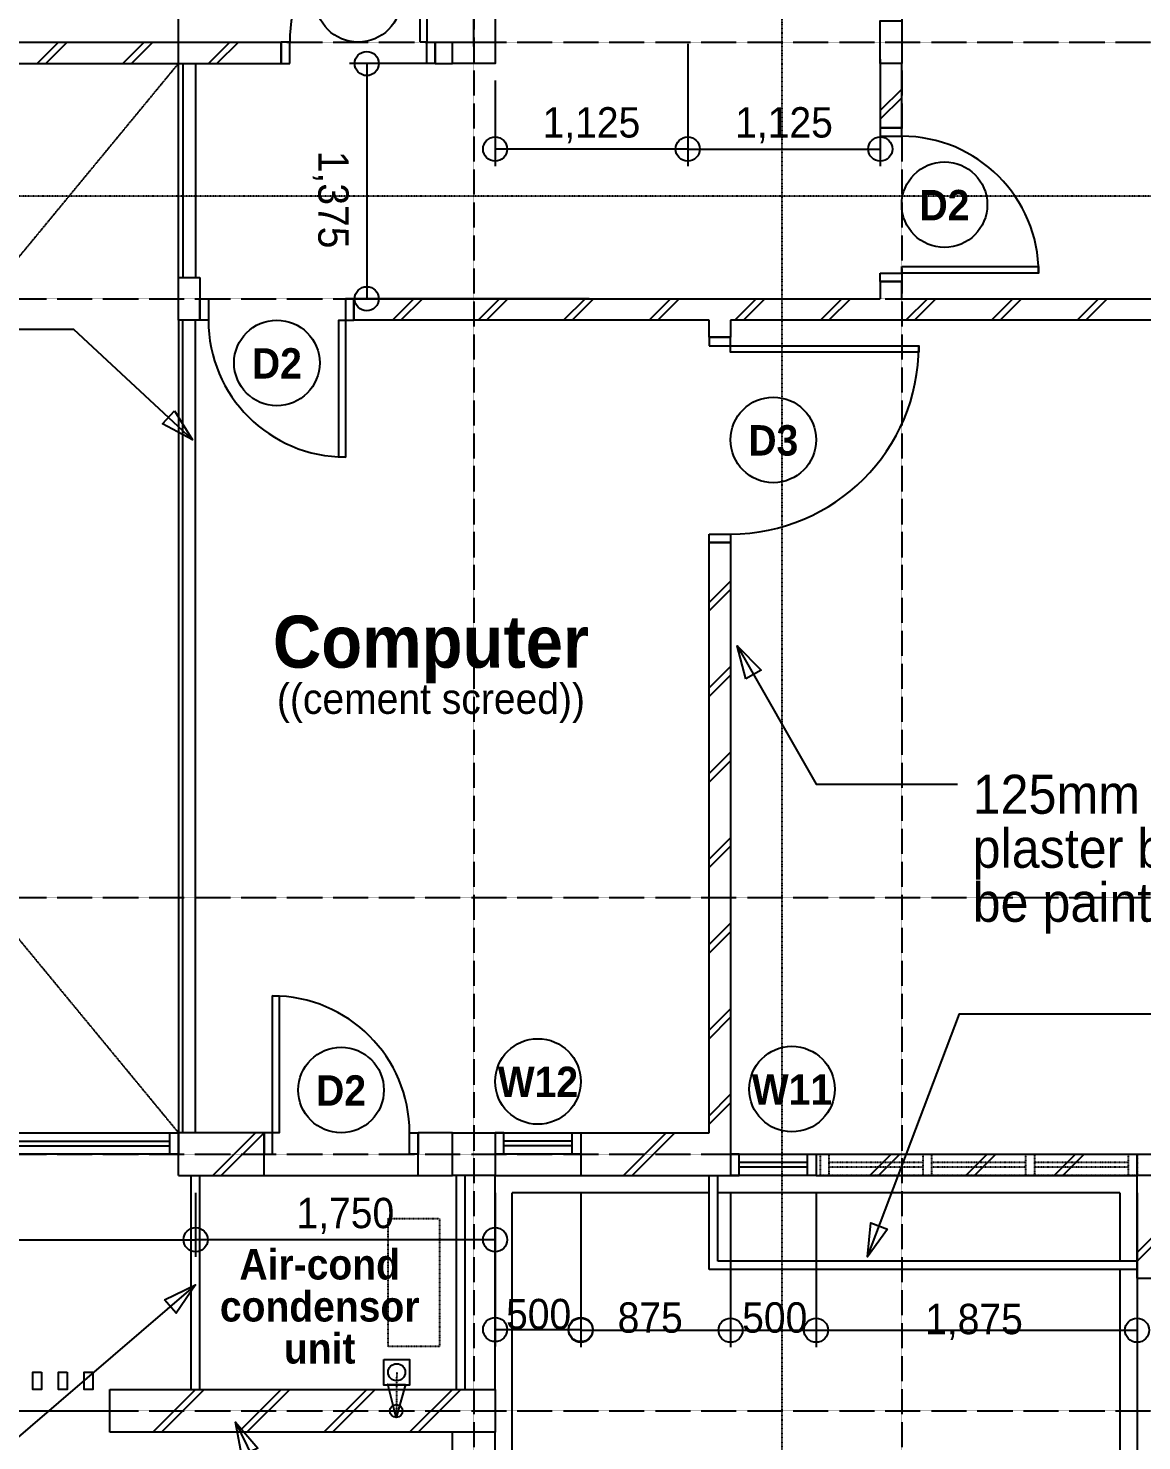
# Model space of a CAD drawing. Header units: inches. Extents: x 1543 to 314687, y -56168 to -771.
# Drawn here: x 49459 to 55964, y -47446 to -39190 of the extents above; entities that cross this region are included whole.
import ezdxf

# ---------------------------------------------------------------- set-up
doc = ezdxf.new("R2010")
doc.units = ezdxf.units.IN
doc.header["$MEASUREMENT"] = 0
for name, pattern in [('PC_DASH_1', [0.125, 0.055556, -0.069444]), ('PC_DASH_2', [0.638889, 0.277778, -0.083333, 0.055556, -0.083333, 0.055556, -0.083333]), ('PC_DASH_3', [0.069444, 0.027778, -0.041667])]:
    doc.linetypes.add(name, pattern=pattern)
for name, color, linetype in [('Existing works', 7, 'Continuous'), ('First Floor Plan', 7, 'Continuous'), ('Grid Line', 7, 'Continuous'), ('Ground Floor Plan', 7, 'Continuous'), ('New Works', 7, 'Continuous'), ('Text', 7, 'Continuous')]:
    doc.layers.add(name, color=color, linetype=linetype)

# ---------------------------------------------------------------- blocks, each defined once
blk = doc.blocks.new('PD_914015')
at = {"layer": 'Grid Line', "color": 12, "linetype": 'PC_DASH_2', "true_color": 0xdc0806}
for p, q in [((52061.8, -32071), (52061.8, -54071)), ((54561.8, -32071), (54561.8, -54071))]:
    blk.add_line(p, q, dxfattribs=at)
blk = doc.blocks.new('PD_914183')
at = {"layer": 'Grid Line', "color": 12, "true_color": 0xdc0806}
blk.add_line((52186.8, -46796), (52686.8, -46796), dxfattribs=at)
for centre in [(52186.8, -46796), (52686.8, -46796)]:
    blk.add_circle(centre, 70.6, dxfattribs=at)
at = {"layer": 'Grid Line', "color": 7, "insert": (52440.9, -46616.8), "char_height": 177.491, "width": 423.333, "attachment_point": 2}
blk.add_mtext('\\pxsm0.83;\\fHelvetica|b0|i0|c0|p177.4913;\\W0.92;500', dxfattribs=at)
blk = doc.blocks.new('PD_914182')
at = {"layer": 'Grid Line', "color": 12, "true_color": 0xdc0806}
for p, q in [((52186.8, -45996), (52186.8, -46896)), ((52686.8, -45996), (52686.8, -46896))]:
    blk.add_line(p, q, dxfattribs=at)
at = {"layer": 'Grid Line'}
blk.add_blockref('PD_914183', (0, 0), dxfattribs=at)
blk = doc.blocks.new('PD_914193')
at = {"layer": 'Grid Line', "color": 12, "true_color": 0xdc0806}
blk.add_line((45586.8, -46271), (50436.8, -46271), dxfattribs=at)
for centre in [(45586.8, -46271), (50436.8, -46271)]:
    blk.add_circle(centre, 70.6, dxfattribs=at)
at = {"layer": 'Grid Line', "color": 7, "insert": (47350, -46026.1), "char_height": 177.491, "width": 635, "attachment_point": 2}
blk.add_mtext('\\pxsm0.83;\\fHelvetica|b0|i0|c0|p177.4913;\\W0.92;4,850', dxfattribs=at)
blk = doc.blocks.new('PD_914192')
at = {"layer": 'Grid Line', "color": 12, "true_color": 0xdc0806}
for p, q in [((45586.8, -45996), (45586.8, -46371)), ((50436.8, -45996), (50436.8, -46371))]:
    blk.add_line(p, q, dxfattribs=at)
at = {"layer": 'Grid Line'}
blk.add_blockref('PD_914193', (0, 0), dxfattribs=at)
blk = doc.blocks.new('PD_914195')
at = {"layer": 'Grid Line', "color": 12, "true_color": 0xdc0806}
blk.add_line((52186.8, -46271), (50436.8, -46271), dxfattribs=at)
for centre in [(50436.8, -46271), (52186.8, -46271)]:
    blk.add_circle(centre, 70.6, dxfattribs=at)
at = {"layer": 'Grid Line', "color": 7, "insert": (51311.8, -46026.1), "char_height": 177.491, "width": 635, "attachment_point": 2}
blk.add_mtext('\\pxsm0.83;\\fHelvetica|b0|i0|c0|p177.4913;\\W0.92;1,750', dxfattribs=at)
blk = doc.blocks.new('PD_914194')
at = {"layer": 'Grid Line', "color": 12, "true_color": 0xdc0806}
for p, q in [((50436.8, -45996), (50436.8, -46371)), ((52186.8, -45996), (52186.8, -46371))]:
    blk.add_line(p, q, dxfattribs=at)
at = {"layer": 'Grid Line'}
blk.add_blockref('PD_914195', (0, 0), dxfattribs=at)
blk = doc.blocks.new('PD_914201')
at = {"layer": 'Grid Line', "color": 12, "true_color": 0xdc0806}
blk.add_line((51436.8, -39396), (51436.8, -40771), dxfattribs=at)
for centre in [(51436.8, -39396), (51436.8, -40771)]:
    blk.add_circle(centre, 70.6, dxfattribs=at)
at = {"layer": 'Grid Line', "color": 7, "insert": (51331, -40191.4), "char_height": 177.491, "width": 635, "attachment_point": 2, "rotation": 270}
blk.add_mtext('\\pxsm0.83;\\fHelvetica|b0|i0|c0|p177.4913;\\W0.92;1,375', dxfattribs=at)
blk = doc.blocks.new('PD_914200')
at = {"layer": 'Grid Line', "color": 12, "true_color": 0xdc0806}
for p, q in [((51836.8, -39396), (51336.8, -39396)), ((52736.8, -40771), (51336.8, -40771))]:
    blk.add_line(p, q, dxfattribs=at)
at = {"layer": 'Grid Line'}
blk.add_blockref('PD_914201', (0, 0), dxfattribs=at)
blk = doc.blocks.new('PD_914203')
at = {"layer": 'Grid Line', "color": 12, "true_color": 0xdc0806}
blk.add_line((53311.8, -39896), (52186.8, -39896), dxfattribs=at)
for centre in [(52186.8, -39896), (53311.8, -39896)]:
    blk.add_circle(centre, 70.6, dxfattribs=at)
at = {"layer": 'Grid Line', "color": 7, "insert": (52749.3, -39651.1), "char_height": 177.491, "width": 635, "attachment_point": 2}
blk.add_mtext('\\pxsm0.83;\\fHelvetica|b0|i0|c0|p177.4913;\\W0.92;1,125', dxfattribs=at)
blk = doc.blocks.new('PD_914202')
at = {"layer": 'Grid Line', "color": 12, "true_color": 0xdc0806}
for p, q in [((53311.8, -39281), (53311.8, -39996)), ((52186.8, -39496), (52186.8, -39996))]:
    blk.add_line(p, q, dxfattribs=at)
at = {"layer": 'Grid Line'}
blk.add_blockref('PD_914203', (0, 0), dxfattribs=at)
blk = doc.blocks.new('PD_914205')
at = {"layer": 'Grid Line', "color": 12, "true_color": 0xdc0806}
blk.add_line((53311.8, -39896), (54436.8, -39896), dxfattribs=at)
for centre in [(53311.8, -39896), (54436.8, -39896)]:
    blk.add_circle(centre, 70.6, dxfattribs=at)
at = {"layer": 'Grid Line', "color": 7, "insert": (53874.3, -39651.1), "char_height": 177.491, "width": 635, "attachment_point": 2}
blk.add_mtext('\\pxsm0.83;\\fHelvetica|b0|i0|c0|p177.4913;\\W0.92;1,125', dxfattribs=at)
blk = doc.blocks.new('PD_914204')
at = {"layer": 'Grid Line', "color": 12, "true_color": 0xdc0806}
for p, q in [((53311.8, -39281), (53311.8, -39996)), ((54436.8, -39371), (54436.8, -39996))]:
    blk.add_line(p, q, dxfattribs=at)
at = {"layer": 'Grid Line'}
blk.add_blockref('PD_914205', (0, 0), dxfattribs=at)
blk = doc.blocks.new('PD_914238')
at = {"layer": 'Grid Line', "color": 12, "linetype": 'PC_DASH_2', "true_color": 0xdc0806}
for p, q in [((38561.8, -39271), (66561.8, -39271)), ((38561.8, -40771), (66561.8, -40771)), ((38561.8, -44271), (66561.8, -44271)), ((38561.8, -45771), (66561.8, -45771)), ((38561.8, -47271), (66561.8, -47271))]:
    blk.add_line(p, q, dxfattribs=at)
blk = doc.blocks.new('PD_914718')
at = {"layer": 'Ground Floor Plan', "color": 12, "true_color": 0xdc0806}
blk.add_line((52686.8, -46800), (53561.8, -46800), dxfattribs=at)
for centre in [(52686.8, -46800), (53561.8, -46800)]:
    blk.add_circle(centre, 70.6, dxfattribs=at)
at = {"layer": 'Ground Floor Plan', "color": 7, "insert": (53092.6, -46637), "char_height": 177.491, "width": 423.333, "attachment_point": 2}
blk.add_mtext('\\pxsm0.83;\\fHelvetica|b0|i0|c0|p177.4913;\\W0.92;875', dxfattribs=at)
blk = doc.blocks.new('PD_914717')
at = {"layer": 'Ground Floor Plan', "color": 12, "true_color": 0xdc0806}
for p, q in [((52686.8, -45996), (52686.8, -46900)), ((53561.8, -45996), (53561.8, -46900))]:
    blk.add_line(p, q, dxfattribs=at)
at = {"layer": 'Ground Floor Plan'}
blk.add_blockref('PD_914718', (0, 0), dxfattribs=at)
blk = doc.blocks.new('PD_914720')
at = {"layer": 'Ground Floor Plan', "color": 12, "true_color": 0xdc0806}
blk.add_line((53561.8, -46800), (54061.8, -46800), dxfattribs=at)
for centre in [(53561.8, -46800), (54061.8, -46800)]:
    blk.add_circle(centre, 70.6, dxfattribs=at)
at = {"layer": 'Ground Floor Plan', "color": 7, "insert": (53820.1, -46636.7), "char_height": 177.491, "width": 423.333, "attachment_point": 2}
blk.add_mtext('\\pxsm0.83;\\fHelvetica|b0|i0|c0|p177.4913;\\W0.92;500', dxfattribs=at)
blk = doc.blocks.new('PD_914719')
at = {"layer": 'Ground Floor Plan', "color": 12, "true_color": 0xdc0806}
for p, q in [((53561.8, -45996), (53561.8, -46900)), ((54061.8, -45996), (54061.8, -46900))]:
    blk.add_line(p, q, dxfattribs=at)
at = {"layer": 'Ground Floor Plan'}
blk.add_blockref('PD_914720', (0, 0), dxfattribs=at)
blk = doc.blocks.new('PD_914722')
at = {"layer": 'Ground Floor Plan', "color": 12, "true_color": 0xdc0806}
blk.add_line((54061.8, -46800), (55936.8, -46800), dxfattribs=at)
for centre in [(54061.8, -46800), (55936.8, -46800)]:
    blk.add_circle(centre, 70.6, dxfattribs=at)
at = {"layer": 'Ground Floor Plan', "color": 7, "insert": (54984.1, -46645.7), "char_height": 177.491, "width": 635, "attachment_point": 2}
blk.add_mtext('\\pxsm0.83;\\fHelvetica|b0|i0|c0|p177.4913;\\W0.92;1,875', dxfattribs=at)
blk = doc.blocks.new('PD_914721')
at = {"layer": 'Ground Floor Plan', "color": 12, "true_color": 0xdc0806}
for p, q in [((54061.8, -45996), (54061.8, -46900)), ((55936.8, -45996), (55936.8, -46900))]:
    blk.add_line(p, q, dxfattribs=at)
at = {"layer": 'Ground Floor Plan'}
blk.add_blockref('PD_914722', (0, 0), dxfattribs=at)
blk = doc.blocks.new('PD_914737')
at = {"layer": 'First Floor Plan', "color": 7}
for p, q in [((53436.8, -42146), (53561.8, -42146)), ((53436.8, -42196), (53436.8, -42146)), ((53561.8, -42146), (53561.8, -42196)), ((53561.8, -42196), (53436.8, -42196))]:
    blk.add_line(p, q, dxfattribs=at)
blk = doc.blocks.new('PD_914738')
at = {"layer": 'First Floor Plan', "color": 7}
for p, q in [((53561.8, -40996), (53436.8, -40996)), ((53436.8, -40996), (53436.8, -41046)), ((53561.8, -41046), (53561.8, -40996)), ((53436.8, -41046), (53561.8, -41046))]:
    blk.add_line(p, q, dxfattribs=at)
blk = doc.blocks.new('PD_914736')
at = {"layer": 'First Floor Plan', "color": 7}
blk.add_lwpolyline([(53561.8, -41046), (54661.8, -41046), (54661.8, -41084), (53561.8, -41084), (53561.8, -41046)], dxfattribs=at)
blk.add_arc((53561.8, -41046), 1100, 270, 0, dxfattribs=at)
at = {"layer": 'First Floor Plan'}
for name in ['PD_914738', 'PD_914737']:
    blk.add_blockref(name, (0, 0), dxfattribs=at)
blk = doc.blocks.new('PD_914740')
at = {"layer": 'First Floor Plan', "color": 7}
for p, q in [((50461.8, -40896), (50461.8, -40771)), ((50461.8, -40771), (50511.8, -40771)), ((50511.8, -40771), (50511.8, -40896)), ((50511.8, -40896), (50461.8, -40896))]:
    blk.add_line(p, q, dxfattribs=at)
blk = doc.blocks.new('PD_914741')
at = {"layer": 'First Floor Plan', "color": 7}
for p, q in [((51311.8, -40771), (51311.8, -40896)), ((51361.8, -40771), (51311.8, -40771)), ((51361.8, -40896), (51361.8, -40771)), ((51311.8, -40896), (51361.8, -40896))]:
    blk.add_line(p, q, dxfattribs=at)
blk = doc.blocks.new('PD_914739')
at = {"layer": 'First Floor Plan', "color": 7}
blk.add_lwpolyline([(51311.8, -40896), (51311.8, -41696), (51273.8, -41696), (51273.8, -40896), (51311.8, -40896)], dxfattribs=at)
blk.add_arc((51311.8, -40896), 800, 180, 270, dxfattribs=at)
at = {"layer": 'First Floor Plan'}
for name in ['PD_914740', 'PD_914741']:
    blk.add_blockref(name, (0, 0), dxfattribs=at)
blk = doc.blocks.new('PD_914763')
at = {"layer": 'First Floor Plan', "color": 7}
for p, q in [((52636.8, -45646), (52686.8, -45646)), ((52636.8, -45771), (52636.8, -45646)), ((52686.8, -45646), (52686.8, -45771)), ((52686.8, -45771), (52636.8, -45771))]:
    blk.add_line(p, q, dxfattribs=at)
blk = doc.blocks.new('PD_914764')
at = {"layer": 'First Floor Plan', "color": 7}
for p, q in [((52236.8, -45646), (52186.8, -45646)), ((52186.8, -45646), (52186.8, -45771)), ((52236.8, -45771), (52236.8, -45646)), ((52186.8, -45771), (52236.8, -45771))]:
    blk.add_line(p, q, dxfattribs=at)
blk = doc.blocks.new('PD_914762')
at = {"layer": 'First Floor Plan', "color": 7}
for p, q in [((52186.8, -45646), (52686.8, -45646)), ((52636.8, -45695.5), (52236.8, -45695.5)), ((52636.8, -45721.5), (52236.8, -45721.5)), ((52686.8, -45771), (52186.8, -45771))]:
    blk.add_line(p, q, dxfattribs=at)
at = {"layer": 'First Floor Plan'}
for name in ['PD_914764', 'PD_914763']:
    blk.add_blockref(name, (0, 0), dxfattribs=at)
blk = doc.blocks.new('PD_914781')
at = {"layer": 'First Floor Plan', "color": 12, "true_color": 0xdc0806}
for p, q in [((50286.8, -45771), (50286.8, -45646)), ((50286.8, -45646), (50336.8, -45646)), ((50336.8, -45646), (50336.8, -45771)), ((50336.8, -45771), (50286.8, -45771))]:
    blk.add_line(p, q, dxfattribs=at)
blk = doc.blocks.new('PD_914782')
at = {"layer": 'First Floor Plan', "color": 12, "true_color": 0xdc0806}
for p, q in [((49086.8, -45771), (49086.8, -45646)), ((49086.8, -45646), (49136.8, -45646)), ((49136.8, -45646), (49136.8, -45771)), ((49136.8, -45771), (49086.8, -45771))]:
    blk.add_line(p, q, dxfattribs=at)
blk = doc.blocks.new('PD_914783')
at = {"layer": 'First Floor Plan', "color": 12, "true_color": 0xdc0806}
for p, q in [((46686.8, -45771), (46686.8, -45646)), ((46686.8, -45646), (46736.8, -45646)), ((46736.8, -45646), (46736.8, -45771)), ((46736.8, -45771), (46686.8, -45771))]:
    blk.add_line(p, q, dxfattribs=at)
blk = doc.blocks.new('PD_914784')
at = {"layer": 'First Floor Plan', "color": 12, "true_color": 0xdc0806}
for p, q in [((45486.8, -45771), (45486.8, -45646)), ((45486.8, -45646), (45536.8, -45646)), ((45536.8, -45646), (45536.8, -45771)), ((45536.8, -45771), (45486.8, -45771))]:
    blk.add_line(p, q, dxfattribs=at)
blk = doc.blocks.new('PD_914785')
at = {"layer": 'First Floor Plan', "color": 12, "true_color": 0xdc0806}
for p, q in [((47886.8, -45771), (47886.8, -45646)), ((47886.8, -45646), (47936.8, -45646)), ((47936.8, -45646), (47936.8, -45771)), ((47936.8, -45771), (47886.8, -45771))]:
    blk.add_line(p, q, dxfattribs=at)
blk = doc.blocks.new('PD_914780')
at = {"layer": 'First Floor Plan', "color": 12, "true_color": 0xdc0806}
for p, q in [((45486.8, -45646), (50336.8, -45646)), ((46686.8, -45695.5), (45536.8, -45695.5)), ((46686.8, -45721.5), (45536.8, -45721.5)), ((47886.8, -45695.5), (46736.8, -45695.5)), ((47886.8, -45721.5), (46736.8, -45721.5)), ((49086.8, -45695.5), (47936.8, -45695.5)), ((49086.8, -45721.5), (47936.8, -45721.5)), ((49136.8, -45695.5), (50286.8, -45695.5)), ((49136.8, -45721.5), (50286.8, -45721.5)), ((50336.8, -45771), (45486.8, -45771))]:
    blk.add_line(p, q, dxfattribs=at)
at = {"layer": 'First Floor Plan'}
for name in ['PD_914784', 'PD_914783', 'PD_914785', 'PD_914782', 'PD_914781']:
    blk.add_blockref(name, (0, 0), dxfattribs=at)
blk = doc.blocks.new('PD_914787')
at = {"layer": 'First Floor Plan', "color": 7}
for p, q in [((50986.8, -39271), (50936.8, -39271)), ((50936.8, -39271), (50936.8, -39396)), ((50986.8, -39396), (50986.8, -39271)), ((50936.8, -39396), (50986.8, -39396))]:
    blk.add_line(p, q, dxfattribs=at)
blk = doc.blocks.new('PD_914788')
at = {"layer": 'First Floor Plan', "color": 7}
for p, q in [((51786.8, -39396), (51786.8, -39271)), ((51786.8, -39271), (51836.8, -39271)), ((51836.8, -39271), (51836.8, -39396)), ((51836.8, -39396), (51786.8, -39396))]:
    blk.add_line(p, q, dxfattribs=at)
blk = doc.blocks.new('PD_914786')
at = {"layer": 'First Floor Plan', "color": 7}
blk.add_lwpolyline([(51748.8, -39271), (51748.8, -38471), (51786.8, -38471), (51786.8, -39271), (51748.8, -39271)], dxfattribs=at)
blk.add_arc((51786.8, -39271), 800, 90, 180, dxfattribs=at)
at = {"layer": 'First Floor Plan'}
for name in ['PD_914787', 'PD_914788']:
    blk.add_blockref(name, (0, 0), dxfattribs=at)
blk = doc.blocks.new('PD_914792')
at = {"layer": 'First Floor Plan', "color": 7}
for p, q in [((54561.8, -39771), (54436.8, -39771)), ((54436.8, -39771), (54436.8, -39821)), ((54561.8, -39821), (54561.8, -39771)), ((54436.8, -39821), (54561.8, -39821))]:
    blk.add_line(p, q, dxfattribs=at)
blk = doc.blocks.new('PD_914793')
at = {"layer": 'First Floor Plan', "color": 7}
for p, q in [((54436.8, -40621), (54561.8, -40621)), ((54436.8, -40671), (54436.8, -40621)), ((54561.8, -40671), (54436.8, -40671)), ((54561.8, -40621), (54561.8, -40671))]:
    blk.add_line(p, q, dxfattribs=at)
blk = doc.blocks.new('PD_914791')
at = {"layer": 'First Floor Plan', "color": 7}
blk.add_lwpolyline([(54561.8, -40583), (55361.8, -40583), (55361.8, -40621), (54561.8, -40621), (54561.8, -40583)], dxfattribs=at)
blk.add_arc((54561.8, -40621), 800, 0, 90, dxfattribs=at)
at = {"layer": 'First Floor Plan'}
for name in ['PD_914792', 'PD_914793']:
    blk.add_blockref(name, (0, 0), dxfattribs=at)
blk = doc.blocks.new('PD_914799')
at = {"layer": 'First Floor Plan', "color": 7}
for p, q in [((51686.8, -45771), (51686.8, -45646)), ((51686.8, -45646), (51736.8, -45646)), ((51736.8, -45646), (51736.8, -45771)), ((51736.8, -45771), (51686.8, -45771))]:
    blk.add_line(p, q, dxfattribs=at)
blk = doc.blocks.new('PD_914800')
at = {"layer": 'First Floor Plan', "color": 7}
for p, q in [((50886.8, -45646), (50836.8, -45646)), ((50836.8, -45646), (50836.8, -45771)), ((50886.8, -45771), (50886.8, -45646)), ((50836.8, -45771), (50886.8, -45771))]:
    blk.add_line(p, q, dxfattribs=at)
blk = doc.blocks.new('PD_914798')
at = {"layer": 'First Floor Plan', "color": 7}
blk.add_lwpolyline([(50886.8, -45646), (50886.8, -44846), (50924.8, -44846), (50924.8, -45646), (50886.8, -45646)], dxfattribs=at)
blk.add_arc((50886.8, -45646), 800, 0, 90, dxfattribs=at)
at = {"layer": 'First Floor Plan'}
for name in ['PD_914800', 'PD_914799']:
    blk.add_blockref(name, (0, 0), dxfattribs=at)
blk = doc.blocks.new('PD_914830')
at = {"layer": 'First Floor Plan', "color": 7}
for p, q in [((50786.8, -45646), (50536.8, -45896)), ((50836.8, -45646), (50586.8, -45896))]:
    blk.add_line(p, q, dxfattribs=at)
blk = doc.blocks.new('PD_914831')
at = {"layer": 'First Floor Plan', "color": 7}
for p, q in [((50936.8, -47146), (50686.8, -47396)), ((50986.8, -47146), (50736.8, -47396))]:
    blk.add_line(p, q, dxfattribs=at)
blk = doc.blocks.new('PD_914832')
at = {"layer": 'First Floor Plan', "color": 7}
for p, q in [((51436.8, -47146), (51186.8, -47396)), ((51486.8, -47146), (51236.8, -47396))]:
    blk.add_line(p, q, dxfattribs=at)
blk = doc.blocks.new('PD_914833')
at = {"layer": 'First Floor Plan', "color": 7}
for p, q in [((51936.8, -47146), (51686.8, -47396)), ((51986.8, -47146), (51736.8, -47396))]:
    blk.add_line(p, q, dxfattribs=at)
blk = doc.blocks.new('PD_914836')
at = {"layer": 'First Floor Plan', "color": 7}
for p, q in [((50436.8, -47146), (50186.8, -47396)), ((50486.8, -47146), (50236.8, -47396))]:
    blk.add_line(p, q, dxfattribs=at)
blk = doc.blocks.new('PD_914837')
at = {"layer": 'First Floor Plan', "color": 7}
for p, q in [((53436.8, -42546), (53561.8, -42421)), ((53436.8, -42596), (53561.8, -42471))]:
    blk.add_line(p, q, dxfattribs=at)
blk = doc.blocks.new('PD_914838')
at = {"layer": 'First Floor Plan', "color": 7}
for p, q in [((53436.8, -43046), (53561.8, -42921)), ((53436.8, -43096), (53561.8, -42971))]:
    blk.add_line(p, q, dxfattribs=at)
blk = doc.blocks.new('PD_914839')
at = {"layer": 'First Floor Plan', "color": 7}
for p, q in [((53436.8, -43546), (53561.8, -43421)), ((53436.8, -43596), (53561.8, -43471))]:
    blk.add_line(p, q, dxfattribs=at)
blk = doc.blocks.new('PD_914840')
at = {"layer": 'First Floor Plan', "color": 7}
for p, q in [((53436.8, -44046), (53561.8, -43921)), ((53436.8, -44096), (53561.8, -43971))]:
    blk.add_line(p, q, dxfattribs=at)
blk = doc.blocks.new('PD_914841')
at = {"layer": 'First Floor Plan', "color": 7}
for p, q in [((54211.8, -40771), (54086.8, -40896)), ((54261.8, -40771), (54136.8, -40896))]:
    blk.add_line(p, q, dxfattribs=at)
blk = doc.blocks.new('PD_914842')
at = {"layer": 'First Floor Plan', "color": 7}
for p, q in [((53711.8, -40771), (53586.8, -40896)), ((53761.8, -40771), (53636.8, -40896))]:
    blk.add_line(p, q, dxfattribs=at)
blk = doc.blocks.new('PD_914892')
at = {"layer": 'First Floor Plan', "color": 7}
for p, q in [((53436.8, -44546), (53561.8, -44421)), ((53436.8, -44596), (53561.8, -44471))]:
    blk.add_line(p, q, dxfattribs=at)
blk = doc.blocks.new('PD_914893')
at = {"layer": 'First Floor Plan', "color": 7}
for p, q in [((53436.8, -45046), (53561.8, -44921)), ((53436.8, -45096), (53561.8, -44971))]:
    blk.add_line(p, q, dxfattribs=at)
blk = doc.blocks.new('PD_914894')
at = {"layer": 'First Floor Plan', "color": 7}
for p, q in [((53436.8, -45546), (53561.8, -45421)), ((53436.8, -45596), (53561.8, -45471))]:
    blk.add_line(p, q, dxfattribs=at)
blk = doc.blocks.new('PD_914895')
at = {"layer": 'First Floor Plan', "color": 7}
for p, q in [((52936.8, -45896), (53186.8, -45646)), ((52986.8, -45896), (53236.8, -45646))]:
    blk.add_line(p, q, dxfattribs=at)
blk = doc.blocks.new('PD_914896')
at = {"layer": 'First Floor Plan', "color": 7}
for p, q in [((53211.8, -40771), (53086.8, -40896)), ((53261.8, -40771), (53136.8, -40896))]:
    blk.add_line(p, q, dxfattribs=at)
blk = doc.blocks.new('PD_914913')
at = {"layer": 'First Floor Plan', "color": 7}
for p, q in [((49636.8, -39271), (49511.8, -39396)), ((49686.8, -39271), (49561.8, -39396))]:
    blk.add_line(p, q, dxfattribs=at)
blk = doc.blocks.new('PD_914914')
at = {"layer": 'First Floor Plan', "color": 7}
for p, q in [((50136.8, -39271), (50011.8, -39396)), ((50186.8, -39271), (50061.8, -39396))]:
    blk.add_line(p, q, dxfattribs=at)
blk = doc.blocks.new('PD_914938')
at = {"layer": 'First Floor Plan', "color": 7}
for p, q in [((50636.8, -39271), (50511.8, -39396)), ((50686.8, -39271), (50561.8, -39396))]:
    blk.add_line(p, q, dxfattribs=at)
blk = doc.blocks.new('PD_914953')
at = {"layer": 'First Floor Plan', "color": 7}
for p, q in [((54561.8, -39546), (54436.8, -39671)), ((54561.8, -39596), (54436.8, -39721))]:
    blk.add_line(p, q, dxfattribs=at)
blk = doc.blocks.new('PD_914954')
at = {"layer": 'First Floor Plan', "color": 7}
for p, q in [((54711.8, -40771), (54586.8, -40896)), ((54761.8, -40771), (54636.8, -40896))]:
    blk.add_line(p, q, dxfattribs=at)
blk = doc.blocks.new('PD_914955')
at = {"layer": 'First Floor Plan', "color": 7}
for p, q in [((55211.8, -40771), (55086.8, -40896)), ((55261.8, -40771), (55136.8, -40896))]:
    blk.add_line(p, q, dxfattribs=at)
blk = doc.blocks.new('PD_914956')
at = {"layer": 'First Floor Plan', "color": 7}
for p, q in [((55711.8, -40771), (55586.8, -40896)), ((55761.8, -40771), (55636.8, -40896))]:
    blk.add_line(p, q, dxfattribs=at)
blk = doc.blocks.new('PD_914966')
at = {"layer": 'First Floor Plan', "color": 7}
for p, q in [((52711.8, -40771), (52586.8, -40896)), ((52761.8, -40771), (52636.8, -40896))]:
    blk.add_line(p, q, dxfattribs=at)
blk = doc.blocks.new('PD_914967')
at = {"layer": 'First Floor Plan', "color": 7}
for p, q in [((52211.8, -40771), (52086.8, -40896)), ((52261.8, -40771), (52136.8, -40896))]:
    blk.add_line(p, q, dxfattribs=at)
blk = doc.blocks.new('PD_914968')
at = {"layer": 'First Floor Plan', "color": 7}
for p, q in [((51711.8, -40771), (51586.8, -40896)), ((51761.8, -40771), (51636.8, -40896))]:
    blk.add_line(p, q, dxfattribs=at)
blk = doc.blocks.new('PD_914971')
at = {"layer": 'First Floor Plan', "color": 7, "linetype": 'PC_DASH_3'}
blk.add_line((53861.8, -35071), (53861.8, -53271), dxfattribs=at)
blk = doc.blocks.new('PD_914976')
at = {"layer": 'First Floor Plan', "color": 7, "linetype": 'PC_DASH_3'}
blk.add_line((64461.8, -40171), (41761.8, -40171), dxfattribs=at)
blk = doc.blocks.new('PD_914986')
at = {"layer": 'First Floor Plan', "color": 7}
blk.add_lwpolyline([(51536.8, -46970.7), (51686.8, -46970.7), (51686.8, -47120.7), (51536.8, -47120.7), (51536.8, -46970.7)], dxfattribs=at)
blk.add_circle((51611.8, -47045.7), 50, dxfattribs=at)
blk = doc.blocks.new('PD_914988')
at = {"layer": 'First Floor Plan', "color": 7}
blk.add_line((52061.8, -33700), (50336.8, -33700), dxfattribs=at)
for centre in [(50336.8, -33700), (52061.8, -33700)]:
    blk.add_circle(centre, 70.6, dxfattribs=at)
at = {"layer": 'First Floor Plan', "color": 7, "insert": (51199.3, -33395.1), "char_height": 228.203, "width": 811.389, "attachment_point": 2}
blk.add_mtext('\\pxsm0.83;\\fHelvetica|b0|i0|c0|p228.2031;\\W0.92;1,725', dxfattribs=at)
blk = doc.blocks.new('PD_914987')
at = {"layer": 'First Floor Plan', "color": 7}
for p, q in [((50336.8, -40546), (50336.8, -33600)), ((52061.8, -39296), (52061.8, -33600))]:
    blk.add_line(p, q, dxfattribs=at)
at = {"layer": 'First Floor Plan'}
blk.add_blockref('PD_914988', (0, 0), dxfattribs=at)
blk = doc.blocks.new('PD_915074')
at = {"layer": 'Text', "color": 7}
blk.add_circle((54811.8, -40221), 250, dxfattribs=at)
at = {"layer": 'Text', "color": 7, "insert": (54811.8, -40134.8), "char_height": 177.491, "width": 317.5, "attachment_point": 2}
blk.add_mtext('\\pxsm0.83;\\fHelvetica|b1|i0|c0|p177.4913;\\W0.92;D2', dxfattribs=at)
blk = doc.blocks.new('PD_915075')
at = {"layer": 'Text', "color": 7}
blk.add_circle((51386.8, -39021), 250, dxfattribs=at)
at = {"layer": 'Text', "color": 7, "insert": (51386.8, -38934.8), "char_height": 177.491, "width": 317.5, "attachment_point": 2}
blk.add_mtext('\\pxsm0.83;\\fHelvetica|b1|i0|c0|p177.4913;\\W0.92;D2', dxfattribs=at)
blk = doc.blocks.new('PD_915077')
at = {"layer": 'Text', "color": 7}
blk.add_circle((51286.8, -45396), 250, dxfattribs=at)
at = {"layer": 'Text', "color": 7, "insert": (51286.8, -45309.8), "char_height": 177.491, "width": 317.5, "attachment_point": 2}
blk.add_mtext('\\pxsm0.83;\\fHelvetica|b1|i0|c0|p177.4913;\\W0.92;D2', dxfattribs=at)
blk = doc.blocks.new('PD_915078')
at = {"layer": 'Text', "color": 7}
blk.add_circle((52436.8, -45346), 250, dxfattribs=at)
at = {"layer": 'Text', "color": 7, "insert": (52436.8, -45259.8), "char_height": 177.491, "width": 493.889, "attachment_point": 2}
blk.add_mtext('\\pxsm0.83;\\fHelvetica|b1|i0|c0|p177.4913;\\W0.92;W12', dxfattribs=at)
blk = doc.blocks.new('PD_915130')
at = {"layer": 'Text', "color": 7}
for points in [[(50670, -47337.9), (51550, -49150), (50685.8, -49150)], [(50707.8, -47534.3), (50670, -47337.9), (50801, -47489.1), (50707.8, -47534.3)]]:
    blk.add_lwpolyline(points, dxfattribs=at)
at = {"layer": 'Text', "color": 7, "insert": (47633.9, -49095.3), "char_height": 228.203, "width": 2963.333, "attachment_point": 1}
blk.add_mtext('\\pxsm0.83;\\fHelvetica|b0|i0|c0|p228.2031;\\W0.92;250mm thk. brickwall\\Pplaster bothside to\\Pbe painted finish.', dxfattribs=at)
blk = doc.blocks.new('PD_915135')
at = {"layer": 'Text', "color": 7}
for points in [[(53600, -42800), (54062.1, -43607.8), (54887.9, -43607.8)], [(53651, -42993.4), (53600, -42800), (53740.9, -42942), (53651, -42993.4)]]:
    blk.add_lwpolyline(points, dxfattribs=at)
at = {"layer": 'Text', "color": 7, "insert": (54976.5, -43553.1), "char_height": 228.203, "width": 2963.333, "attachment_point": 1}
blk.add_mtext('\\pxsm0.83;\\fHelvetica|b0|i0|c0|p228.2031;\\W0.92;125mm thk. brickwall\\Pplaster bothside to\\Pbe painted finish.', dxfattribs=at)
blk = doc.blocks.new('PD_915137')
at = {"layer": 'Text', "color": 7}
for points in [[(50419.6, -41596.3), (49725, -40950), (48575, -40950)], [(50313.4, -41426.8), (50419.6, -41596.3), (50242.9, -41502.6), (50313.4, -41426.8)]]:
    blk.add_lwpolyline(points, dxfattribs=at)
at = {"layer": 'Text', "color": 7, "insert": (46722.5, -40895.3), "char_height": 228.203, "width": 1763.889, "attachment_point": 1}
blk.add_mtext('\\pxsm0.83;\\fHelvetica|b0|i0|c0|p228.2031;\\W0.92;MS railing to\\P1.0m high.', dxfattribs=at)
blk = doc.blocks.new('PD_915138')
at = {"layer": 'Text', "color": 7}
for points in [[(54361.8, -46371), (54900, -44950), (56400, -44950)], [(54478.6, -46208.7), (54361.8, -46371), (54381.8, -46172), (54478.6, -46208.7)]]:
    blk.add_lwpolyline(points, dxfattribs=at)
at = {"layer": 'Text', "color": 7, "insert": (56488.6, -44895.3), "char_height": 228.203, "width": 4303.889, "attachment_point": 1}
blk.add_mtext('\\pxsm0.83;\\fHelvetica|b0|i0|c0|p228.2031;\\W0.92;50x100mm alum fixed lourves.', dxfattribs=at)
blk = doc.blocks.new('PD_915142')
at = {"layer": 'Text', "color": 7}
for points in [[(50436.3, -46535.5), (46750, -49700), (45250, -49700)], [(50256, -46622.1), (50436.3, -46535.5), (50323.4, -46700.6), (50256, -46622.1)]]:
    blk.add_lwpolyline(points, dxfattribs=at)
at = {"layer": 'Text', "color": 7, "insert": (41704.2, -49645.3), "char_height": 228.203, "width": 3457.222, "attachment_point": 1}
blk.add_mtext('\\pxsm0.83;\\fHelvetica|b0|i0|c0|p228.2031;\\W0.92;50x100mm alum lourves\\Pwith opening.', dxfattribs=at)
blk = doc.blocks.new('PD_915168')
at = {"layer": 'Text', "color": 12, "true_color": 0xdc0806}
blk.add_circle((53920.7, -45390.5), 250, dxfattribs=at)
at = {"layer": 'Text', "color": 12, "true_color": 0xdc0806, "insert": (53920.7, -45304.3), "char_height": 177.491, "width": 493.889, "attachment_point": 2}
blk.add_mtext('\\pxsm0.83;\\fHelvetica|b1|i0|c0|p177.4913;\\W0.92;W11', dxfattribs=at)
blk = doc.blocks.new('PD_915169')
at = {"layer": 'Text', "color": 7}
blk.add_circle((50911.8, -41146), 250, dxfattribs=at)
at = {"layer": 'Text', "color": 7, "insert": (50911.8, -41059.8), "char_height": 177.491, "width": 317.5, "attachment_point": 2}
blk.add_mtext('\\pxsm0.83;\\fHelvetica|b1|i0|c0|p177.4913;\\W0.92;D2', dxfattribs=at)
blk = doc.blocks.new('PD_915171')
at = {"layer": 'Text', "color": 7}
blk.add_circle((53811.8, -41596), 250, dxfattribs=at)
at = {"layer": 'Text', "color": 7, "insert": (53811.8, -41509.8), "char_height": 177.491, "width": 317.5, "attachment_point": 2}
blk.add_mtext('\\pxsm0.83;\\fHelvetica|b1|i0|c0|p177.4913;\\W0.92;D3', dxfattribs=at)
blk = doc.blocks.new('PD_915185')
at = {"layer": 'New Works', "color": 12, "true_color": 0xdc0806}
for p, q in [((54011.8, -45771), (54061.8, -45771)), ((54011.8, -45896), (54011.8, -45771)), ((54061.8, -45771), (54061.8, -45896)), ((54061.8, -45896), (54011.8, -45896))]:
    blk.add_line(p, q, dxfattribs=at)
blk = doc.blocks.new('PD_915186')
at = {"layer": 'New Works', "color": 12, "true_color": 0xdc0806}
for p, q in [((53611.8, -45771), (53561.8, -45771)), ((53561.8, -45771), (53561.8, -45896)), ((53611.8, -45896), (53611.8, -45771)), ((53561.8, -45896), (53611.8, -45896))]:
    blk.add_line(p, q, dxfattribs=at)
blk = doc.blocks.new('PD_915184')
at = {"layer": 'New Works', "color": 12, "true_color": 0xdc0806}
for p, q in [((53561.8, -45771), (54061.8, -45771)), ((54011.8, -45820.5), (53611.8, -45820.5)), ((54061.8, -45896), (53561.8, -45896)), ((54011.8, -45846.5), (53611.8, -45846.5))]:
    blk.add_line(p, q, dxfattribs=at)
at = {"layer": 'New Works'}
for name in ['PD_915186', 'PD_915185']:
    blk.add_blockref(name, (0, 0), dxfattribs=at)
blk = doc.blocks.new('PD_915187')
at = {"layer": 'New Works', "color": 12, "true_color": 0xdc0806}
for p, q in [((55452.2, -45896), (55577.2, -45771)), ((55502.2, -45896), (55627.2, -45771))]:
    blk.add_line(p, q, dxfattribs=at)
blk = doc.blocks.new('PD_915191')
at = {"layer": 'New Works', "color": 12, "true_color": 0xdc0806}
for p, q in [((54936.5, -45896), (55061.5, -45771)), ((54986.5, -45896), (55111.5, -45771))]:
    blk.add_line(p, q, dxfattribs=at)
blk = doc.blocks.new('PD_915192')
at = {"layer": 'New Works', "color": 12, "true_color": 0xdc0806}
for p, q in [((54375.7, -45896), (54500.7, -45771)), ((54425.7, -45896), (54550.7, -45771))]:
    blk.add_line(p, q, dxfattribs=at)
blk = doc.blocks.new('PD_915220')
at = {"layer": 'Existing works', "color": 30, "linetype": 'PC_DASH_3', "true_color": 0xff6402}
for p, q in [((54686.8, -45771), (54736.8, -45771)), ((54686.8, -45896), (54686.8, -45771)), ((54736.8, -45771), (54736.8, -45896)), ((54736.8, -45896), (54686.8, -45896))]:
    blk.add_line(p, q, dxfattribs=at)
blk = doc.blocks.new('PD_915221')
at = {"layer": 'Existing works', "color": 30, "linetype": 'PC_DASH_3', "true_color": 0xff6402}
for p, q in [((55886.8, -45771), (55936.8, -45771)), ((55886.8, -45896), (55886.8, -45771)), ((55936.8, -45771), (55936.8, -45896)), ((55936.8, -45896), (55886.8, -45896))]:
    blk.add_line(p, q, dxfattribs=at)
blk = doc.blocks.new('PD_915222')
at = {"layer": 'Existing works', "color": 30, "linetype": 'PC_DASH_3', "true_color": 0xff6402}
for p, q in [((54086.8, -45771), (54136.8, -45771)), ((54086.8, -45896), (54086.8, -45771)), ((54136.8, -45771), (54136.8, -45896)), ((54136.8, -45896), (54086.8, -45896))]:
    blk.add_line(p, q, dxfattribs=at)
blk = doc.blocks.new('PD_915223')
at = {"layer": 'Existing works', "color": 30, "linetype": 'PC_DASH_3', "true_color": 0xff6402}
for p, q in [((55286.8, -45771), (55336.8, -45771)), ((55286.8, -45896), (55286.8, -45771)), ((55336.8, -45771), (55336.8, -45896)), ((55336.8, -45896), (55286.8, -45896))]:
    blk.add_line(p, q, dxfattribs=at)
blk = doc.blocks.new('PD_915219')
at = {"layer": 'Existing works', "color": 30, "linetype": 'PC_DASH_3', "true_color": 0xff6402}
for p, q in [((54086.8, -45771), (55936.8, -45771)), ((54686.8, -45820.5), (54136.8, -45820.5)), ((55286.8, -45820.5), (54736.8, -45820.5)), ((55886.8, -45820.5), (55336.8, -45820.5)), ((55936.8, -45896), (54086.8, -45896)), ((54686.8, -45846.5), (54136.8, -45846.5)), ((55286.8, -45846.5), (54736.8, -45846.5)), ((55886.8, -45846.5), (55336.8, -45846.5))]:
    blk.add_line(p, q, dxfattribs=at)
at = {"layer": 'Existing works'}
for name in ['PD_915222', 'PD_915220', 'PD_915223', 'PD_915221']:
    blk.add_blockref(name, (0, 0), dxfattribs=at)

msp = doc.modelspace()

# ---------------------------------------------------------------- linework, layer by layer
at = {"layer": 'First Floor Plan', "color": 7}
for p, q in [((52061.8, -39271), (52061.8, -35196)), ((52186.8, -35196), (52186.8, -39271)), ((47061.8, -39271), (50936.8, -39271)), ((50936.8, -39396), (50936.8, -39271)), ((51836.8, -39396), (51836.8, -39271)), ((51836.8, -39271), (51936.8, -39271)), ((45186.8, -39396), (50936.8, -39396)), ((50336.8, -40646), (50336.8, -39396)), ((50361.8, -39396), (50361.8, -40646)), ((50436.8, -39396), (50436.8, -40646)), ((51836.8, -39396), (51936.8, -39396)), ((54436.8, -39396), (54436.8, -39771)), ((54561.8, -39771), (54561.8, -39396)), ((54436.8, -39771), (54561.8, -39771)), ((54436.8, -40671), (54561.8, -40671)), ((54436.8, -40671), (54436.8, -40771)), ((54561.8, -40771), (54561.8, -40671)), ((51361.8, -40771), (51361.8, -40896)), ((51361.8, -40771), (54436.8, -40771)), ((54561.8, -40771), (58761.8, -40771)), ((50336.8, -40896), (50336.8, -45646)), ((50361.8, -45646), (50361.8, -40896)), ((50436.8, -45646), (50436.8, -40896)), ((53436.8, -40896), (51361.8, -40896)), ((53436.8, -40996), (53436.8, -40896)), ((53561.8, -40896), (53561.8, -40996)), ((60311.8, -40896), (53561.8, -40896)), ((53436.8, -40996), (53561.8, -40996)), ((53436.8, -42196), (53561.8, -42196)), ((53436.8, -45646), (53436.8, -42196)), ((53561.8, -42196), (53561.8, -45896)), ((50336.8, -45896), (50336.8, -45646)), ((50836.8, -45646), (50336.8, -45646)), ((50836.8, -45896), (50836.8, -45646)), ((51936.8, -45646), (51736.8, -45646)), ((51736.8, -45896), (51736.8, -45646)), ((52686.8, -45646), (52686.8, -45896)), ((52686.8, -45646), (53436.8, -45646)), ((50336.8, -45896), (50836.8, -45896)), ((50411.8, -47146), (50411.8, -45896)), ((50461.8, -47146), (50461.8, -45896)), ((50836.8, -45896), (51736.8, -45896)), ((51736.8, -45896), (51936.8, -45896)), ((51961.8, -47146), (51961.8, -45896)), ((52011.8, -47146), (52011.8, -45896)), ((52186.8, -45896), (52686.8, -45896)), ((52186.8, -47146), (52186.8, -45896)), ((52686.8, -45896), (53561.8, -45896)), ((53436.8, -46446), (53436.8, -45896)), ((53486.8, -46396), (53486.8, -45896)), ((55936.8, -46496), (55936.8, -45896)), ((53436.8, -45996), (52286.8, -45996)), ((52286.8, -51446), (52286.8, -45996)), ((55836.8, -45996), (53486.8, -45996)), ((55836.8, -45996), (55836.8, -46396)), ((55936.8, -46346), (56186.8, -46096)), ((55936.8, -46396), (56186.8, -46146)), ((55936.8, -46396), (53486.8, -46396)), ((55936.8, -46446), (53436.8, -46446)), ((55836.8, -46446), (55836.8, -51446)), ((55936.8, -46496), (55936.8, -51646)), ((55936.8, -46496), (56186.8, -46496)), ((49936.8, -47146), (52186.8, -47146)), ((49936.8, -47396), (49936.8, -47146)), ((52186.8, -47146), (52186.8, -47396)), ((44461.8, -47271), (49936.8, -47271)), ((52186.8, -47396), (49936.8, -47396)), ((51936.8, -53396), (51936.8, -47396)), ((52186.8, -51646), (52186.8, -47396))]:
    msp.add_line(p, q, dxfattribs=at)
at = {"layer": 'First Floor Plan', "color": 7, "linetype": 'PC_DASH_1'}
for p, q in [((45186.8, -39396), (50336.8, -45646)), ((45186.8, -45646), (50336.8, -39396))]:
    msp.add_line(p, q, dxfattribs=at)
at = {"layer": 'First Floor Plan', "color": 172, "linetype": 'PC_DASH_3', "true_color": 0x0000d3}
msp.add_line((51611.8, -47045.7), (51609, -47309.3), dxfattribs=at)
at = {"layer": 'First Floor Plan', "color": 7}
for points in [[(54561.8, -39146), (54561.8, -39396), (54436.8, -39396), (54436.8, -39146), (54561.8, -39146)], [(51936.8, -39271), (52186.8, -39271), (52186.8, -39396), (51936.8, -39396), (51936.8, -39271)], [(50461.8, -40646), (50461.8, -40896), (50336.8, -40896), (50336.8, -40646), (50461.8, -40646)], [(51936.8, -45646), (52186.8, -45646), (52186.8, -45896), (51936.8, -45896), (51936.8, -45646)], [(55936.8, -45771), (56186.8, -45771), (56186.8, -45896), (55936.8, -45896), (55936.8, -45771)], [(49536.8, -47046), (49536.8, -47146), (49486.8, -47146), (49486.8, -47046), (49536.8, -47046)], [(49686.8, -47046), (49686.8, -47146), (49636.8, -47146), (49636.8, -47046), (49686.8, -47046)], [(49836.8, -47046), (49836.8, -47146), (49786.8, -47146), (49786.8, -47046), (49836.8, -47046)]]:
    msp.add_lwpolyline(points, dxfattribs=at)
at = {"layer": 'First Floor Plan', "color": 7, "linetype": 'PC_DASH_3'}
msp.add_lwpolyline([(51561.8, -46146), (51861.8, -46146), (51861.8, -46896), (51561.8, -46896), (51561.8, -46146)], dxfattribs=at)
at = {"layer": 'First Floor Plan', "color": 172, "true_color": 0x0000d3}
msp.add_lwpolyline([(51662.8, -47116.6), (51609, -47309.3), (51559.3, -47115.6), (51662.8, -47116.6)], dxfattribs=at)
msp.add_circle((51609, -47271.8), 37.5, dxfattribs=at)
at = {"layer": 'New Works', "color": 12, "true_color": 0xdc0806}
for p, q in [((54061.8, -45771), (54061.8, -45896)), ((54061.8, -45771), (55936.8, -45771)), ((54061.8, -45896), (55936.8, -45896))]:
    msp.add_line(p, q, dxfattribs=at)

# ---------------------------------------------------------------- block references
at = {"layer": 'Existing works'}
msp.add_blockref('PD_915219', (0, 0), dxfattribs=at)
at = {"layer": 'First Floor Plan'}
for name in ['PD_914987', 'PD_914971', 'PD_914786', 'PD_914976', 'PD_914913', 'PD_914914', 'PD_914938', 'PD_914953', 'PD_914791', 'PD_914739', 'PD_914968', 'PD_914967', 'PD_914966', 'PD_914896', 'PD_914842', 'PD_914841', 'PD_914954', 'PD_914955', 'PD_914956', 'PD_914736', 'PD_914837', 'PD_914838', 'PD_914839', 'PD_914840', 'PD_914892', 'PD_914798', 'PD_914893', 'PD_914894', 'PD_914780', 'PD_914830', 'PD_914762', 'PD_914895', 'PD_914986', 'PD_914836', 'PD_914831', 'PD_914832', 'PD_914833']:
    msp.add_blockref(name, (0, 0), dxfattribs=at)
at = {"layer": 'Grid Line'}
for name in ['PD_914015', 'PD_914238', 'PD_914202', 'PD_914204', 'PD_914200', 'PD_914192', 'PD_914194', 'PD_914182']:
    msp.add_blockref(name, (0, 0), dxfattribs=at)
at = {"layer": 'Ground Floor Plan'}
for name in ['PD_914717', 'PD_914719', 'PD_914721']:
    msp.add_blockref(name, (0, 0), dxfattribs=at)
at = {"layer": 'New Works'}
for name in ['PD_915184', 'PD_915192', 'PD_915191', 'PD_915187']:
    msp.add_blockref(name, (0, 0), dxfattribs=at)
at = {"layer": 'Text'}
for name in ['PD_915075', 'PD_915074', 'PD_915137', 'PD_915169', 'PD_915171', 'PD_915135', 'PD_915138', 'PD_915077', 'PD_915078', 'PD_915168', 'PD_915142', 'PD_915130']:
    msp.add_blockref(name, (0, 0), dxfattribs=at)

# ---------------------------------------------------------------- texts
at = {"layer": 'First Floor Plan', "color": 7, "attachment_point": 2}
for s, insert, char_height, width in [('\\pxsm0.83;\\fHelvetica|b1|i0|c0|p304.2708;\\W0.92;Computer', (51811.8, -42623.3), 304.271, 2010.833), ('\\pxsm0.83;\\fHelvetica|b0|i0|c0|p177.4913;\\W0.92;((cement screed))', (51811.8, -43020), 177.491, 1940.278), ('\\pxsm0.83;\\fHelvetica|b1|i0|c0|p177.4913;\\W0.92;Air-cond\\Pcondensor\\Punit', (51161.8, -46326.1), 177.491, 1270)]:
    msp.add_mtext(s, dxfattribs=dict(at, insert=insert, char_height=char_height, width=width))

doc.saveas('drawing.dxf')
